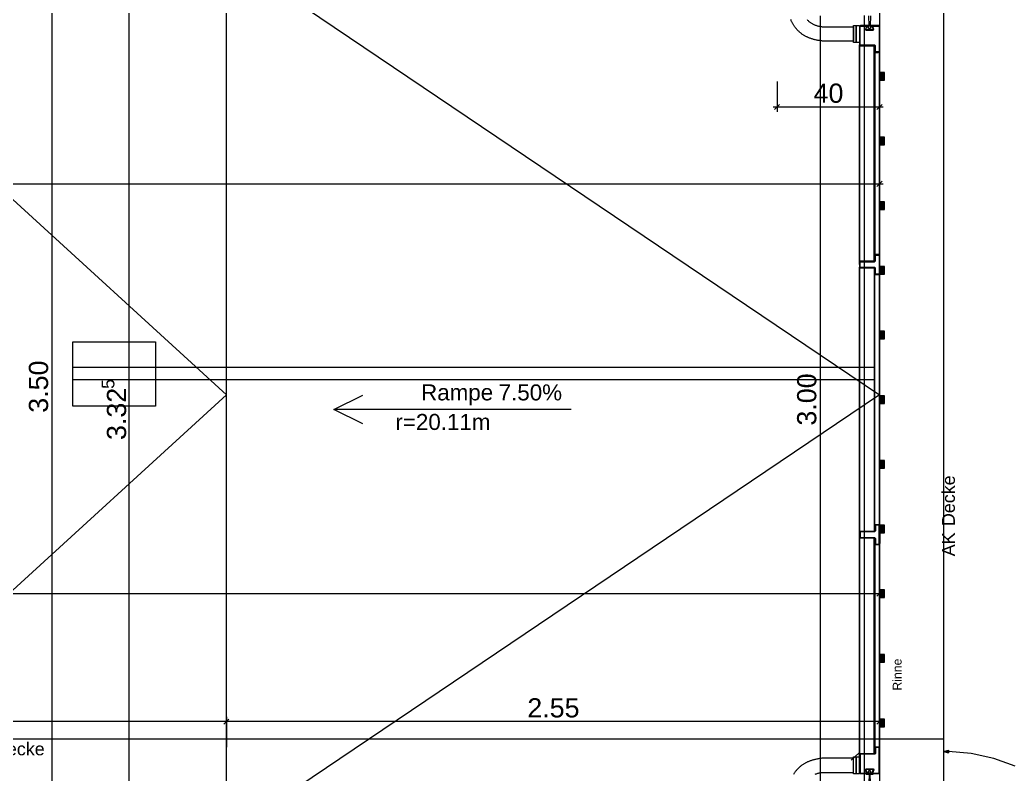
# Model space of a CAD drawing. Extents: x 0 to 1189, y 0 to 841.
# Drawn here: x 793.7 to 871.4, y 385.9 to 444.8 of the extents above; entities that cross this region are included whole.
import ezdxf
from ezdxf.lldxf.tags import DXFTag

# ---------------------------------------------------------------- set-up
doc = ezdxf.new("R2010")
doc.units = 0
doc.layers.get('0').update_dxf_attribs({"lineweight": 35})
for name, color, linetype, lineweight in [('152.0 Kanalisation', 7, 'Continuous', 25), ('221.6 Garagentor', 7, 'Continuous', 25), ('Bemassung', 7, 'Continuous', 25), ('Gebäude Kontur', 7, 'Continuous', 25), ('Hilfskörper', 7, 'Continuous', 25), ('Höhenkoten', 7, 'Continuous', 25)]:
    doc.layers.add(name, color=color, linetype=linetype, lineweight=lineweight)
doc.styles.get("Standard").update_dxf_attribs({"font": 'arial.ttf'})
tags = doc.linetypes.add('Strichlin_lang', pattern=[0.5, 0.3, -0.2]).pattern_tags.tags
tags[6:7] = [DXFTag(74, 4), DXFTag(75, 0), DXFTag(340, '0'), DXFTag(46, 1.0), DXFTag(50, 0.0), DXFTag(44, 0.0), DXFTag(45, 0.0)]
tags[4:5] = [DXFTag(74, 4), DXFTag(75, 0), DXFTag(340, '0'), DXFTag(46, 1.0), DXFTag(50, 0.0), DXFTag(44, 0.0), DXFTag(45, 0.0)]

# ---------------------------------------------------------------- blocks, each defined once
blk = doc.blocks.new('Referenz-A0SO6TOG06', base_point=(4.401, 96.704))
at = {"layer": '152.0 Kanalisation', "color": 0, "lineweight": 13}
blk.add_line((865.837, 445.12), (865.835, 385.12), dxfattribs=at)
at = {"layer": '221.6 Garagentor', "color": 0, "lineweight": 13}
for p, q in [((853.932, 444.787), (853.912, 444.836)), ((853.953, 444.738), (853.932, 444.787)), ((853.974, 444.69), (853.953, 444.738)), ((853.997, 444.643), (853.974, 444.69)), ((854.019, 444.597), (853.997, 444.643)), ((854.043, 444.551), (854.019, 444.597)), ((855.189, 444.824), (855.221, 444.788)), ((855.221, 444.788), (855.255, 444.752)), ((855.255, 444.752), (855.29, 444.718)), ((855.29, 444.718), (855.326, 444.685)), ((855.326, 444.685), (855.364, 444.653)), ((855.364, 444.653), (855.402, 444.622)), ((855.402, 444.622), (855.442, 444.593)), ((855.442, 444.593), (855.483, 444.565)), ((859.639, 445.149), (859.639, 385.149)), ((860.028, 444.337), (860.001, 445.122)), ((860.131, 445.122), (860.105, 444.337)), ((854.067, 444.506), (854.043, 444.551)), ((854.092, 444.462), (854.067, 444.506)), ((854.118, 444.419), (854.092, 444.462)), ((854.145, 444.376), (854.118, 444.419)), ((854.172, 444.334), (854.145, 444.376)), ((854.2, 444.293), (854.172, 444.334)), ((854.229, 444.252), (854.2, 444.293)), ((854.258, 444.212), (854.229, 444.252)), ((854.288, 444.173), (854.258, 444.212)), ((854.319, 444.134), (854.288, 444.173)), ((854.35, 444.097), (854.319, 444.134)), ((854.383, 444.06), (854.35, 444.097)), ((854.416, 444.023), (854.383, 444.06)), ((854.449, 443.988), (854.416, 444.023)), ((854.484, 443.953), (854.449, 443.988)), ((854.519, 443.919), (854.484, 443.953)), ((854.555, 443.886), (854.519, 443.919)), ((854.592, 443.853), (854.555, 443.886)), ((854.629, 443.821), (854.592, 443.853)), ((854.667, 443.79), (854.629, 443.821)), ((855.483, 444.565), (855.525, 444.538)), ((855.525, 444.538), (855.569, 444.512)), ((855.569, 444.512), (855.614, 444.487)), ((855.614, 444.487), (855.66, 444.464)), ((855.66, 444.464), (855.707, 444.442)), ((855.707, 444.442), (855.755, 444.421)), ((855.755, 444.421), (855.804, 444.401)), ((855.804, 444.401), (855.855, 444.382)), ((855.855, 444.382), (855.907, 444.365)), ((855.907, 444.365), (855.96, 444.349)), ((855.96, 444.349), (856.014, 444.334)), ((856.014, 444.334), (856.07, 444.32)), ((856.07, 444.32), (856.127, 444.307)), ((856.127, 444.307), (856.185, 444.296)), ((856.185, 444.296), (856.244, 444.286)), ((856.244, 444.286), (856.304, 444.277)), ((856.304, 444.277), (856.366, 444.269)), ((856.366, 444.269), (856.428, 444.263)), ((856.428, 444.263), (856.683, 444.263)), ((856.683, 444.263), (857.191, 444.263)), ((857.191, 444.263), (858.208, 444.263)), ((858.208, 444.263), (858.716, 444.263)), ((858.716, 444.263), (858.78, 444.263)), ((858.78, 444.263), (858.796, 444.263)), ((858.796, 444.263), (858.804, 444.263)), ((858.804, 444.263), (858.808, 444.263)), ((858.808, 444.263), (858.809, 444.262)), ((858.809, 443.052), (858.809, 444.362)), ((858.809, 444.362), (859.018, 444.362)), ((858.809, 444.262), (858.809, 444.261)), ((858.809, 444.261), (858.809, 444.26)), ((858.809, 444.26), (858.809, 444.228)), ((858.809, 444.228), (858.809, 444.101)), ((858.809, 444.101), (858.809, 443.846)), ((858.809, 443.846), (858.809, 443.338)), ((859.018, 444.362), (859.018, 443.052)), ((859.018, 443.052), (859.018, 444.362)), ((859.018, 444.362), (859.28, 444.362)), ((859.346, 444.362), (859.28, 444.297)), ((859.28, 444.362), (859.28, 443.052)), ((859.28, 444.297), (859.28, 442.856)), ((859.32, 444.28), (859.362, 444.323)), ((859.32, 442.873), (859.32, 444.28)), ((859.792, 444.362), (859.346, 444.362)), ((859.362, 444.323), (859.772, 444.323)), ((859.809, 444.269), (859.735, 444.064)), ((859.735, 444.064), (859.783, 443.995)), ((859.792, 444.362), (859.772, 444.323)), ((859.772, 444.323), (859.792, 444.362)), ((859.772, 444.323), (859.809, 444.269)), ((859.778, 444.377), (859.78, 444.383)), ((859.778, 444.362), (859.778, 444.377)), ((859.807, 444.362), (859.778, 444.362)), ((859.78, 444.383), (859.785, 444.387)), ((859.78, 444.07), (859.854, 444.274)), ((859.804, 444.035), (859.78, 444.07)), ((859.783, 443.995), (860.349, 443.995)), ((859.785, 444.387), (859.79, 444.389)), ((859.79, 444.389), (859.798, 444.389)), ((859.854, 444.274), (859.792, 444.362)), ((859.798, 444.389), (859.812, 444.389)), ((860.328, 444.035), (859.804, 444.035)), ((859.837, 444.362), (859.807, 444.362)), ((859.812, 444.389), (859.842, 444.389)), ((859.851, 444.362), (859.837, 444.362)), ((859.842, 444.389), (859.9, 444.389)), ((859.858, 444.361), (859.851, 444.362)), ((859.851, 444.261), (859.871, 444.316)), ((859.851, 444.254), (859.851, 444.261)), ((859.851, 444.248), (859.851, 444.254)), ((859.852, 444.243), (859.851, 444.248)), ((859.855, 444.239), (859.852, 444.243)), ((859.858, 444.235), (859.855, 444.239)), ((859.863, 444.359), (859.858, 444.361)), ((859.863, 444.232), (859.858, 444.235)), ((859.868, 444.356), (859.863, 444.359)), ((859.868, 444.229), (859.863, 444.232)), ((859.872, 444.352), (859.868, 444.356)), ((859.875, 444.228), (859.868, 444.229)), ((859.871, 444.316), (859.876, 444.33)), ((859.874, 444.347), (859.872, 444.352)), ((859.876, 444.342), (859.874, 444.347)), ((859.878, 444.227), (859.875, 444.228)), ((859.876, 444.336), (859.876, 444.342)), ((859.876, 444.33), (859.876, 444.336)), ((859.88, 444.227), (859.878, 444.227)), ((859.881, 444.228), (859.88, 444.227)), ((859.884, 444.235), (859.881, 444.228)), ((859.889, 444.249), (859.884, 444.235)), ((859.899, 444.277), (859.889, 444.249)), ((859.919, 444.331), (859.899, 444.277)), ((859.9, 444.389), (860.017, 444.388)), ((859.924, 444.335), (859.919, 444.331)), ((859.931, 444.336), (859.924, 444.335)), ((859.945, 444.336), (859.931, 444.336)), ((859.975, 444.336), (859.945, 444.336)), ((859.98, 444.335), (859.975, 444.336)), ((859.984, 444.333), (859.98, 444.335)), ((859.986, 444.329), (859.984, 444.333)), ((859.988, 444.323), (859.986, 444.329)), ((859.988, 444.299), (859.988, 444.323)), ((859.988, 444.252), (859.988, 444.299)), ((859.988, 444.156), (859.988, 444.252)), ((859.988, 444.144), (859.988, 444.156)), ((859.988, 444.141), (859.988, 444.144)), ((859.988, 444.14), (859.988, 444.141)), ((859.989, 444.14), (859.988, 444.14)), ((859.995, 444.14), (859.989, 444.14)), ((860.019, 444.14), (859.995, 444.14)), ((860.017, 444.388), (860.019, 444.387)), ((860.019, 444.387), (860.02, 444.383)), ((860.067, 444.14), (860.019, 444.14)), ((860.02, 444.383), (860.02, 444.376)), ((860.02, 444.376), (860.02, 444.361)), ((860.02, 444.361), (860.02, 444.347)), ((860.02, 444.347), (860.021, 444.34)), ((860.021, 444.34), (860.022, 444.337)), ((860.022, 444.337), (860.026, 444.336)), ((860.026, 444.336), (860.084, 444.336)), ((860.105, 444.337), (860.028, 444.337)), ((860.115, 444.14), (860.067, 444.14)), ((860.084, 444.336), (860.099, 444.336)), ((860.099, 444.336), (860.106, 444.336)), ((860.106, 444.336), (860.109, 444.337)), ((860.109, 444.337), (860.111, 444.339)), ((860.111, 444.339), (860.112, 444.346)), ((860.112, 444.382), (860.113, 444.386)), ((860.112, 444.368), (860.112, 444.382)), ((860.112, 444.353), (860.112, 444.368)), ((860.112, 444.346), (860.112, 444.353)), ((860.113, 444.386), (860.115, 444.388)), ((860.115, 444.388), (860.118, 444.389)), ((860.139, 444.14), (860.115, 444.14)), ((860.118, 444.389), (860.121, 444.389)), ((860.121, 444.389), (860.15, 444.389)), ((860.145, 444.14), (860.139, 444.14)), ((860.147, 444.33), (860.145, 444.325)), ((860.145, 444.325), (860.145, 444.301)), ((860.145, 444.301), (860.145, 444.253)), ((860.145, 444.253), (860.145, 444.158)), ((860.145, 444.158), (860.145, 444.146)), ((860.145, 444.146), (860.145, 444.14)), ((860.15, 444.333), (860.147, 444.33)), ((860.15, 444.389), (860.268, 444.389)), ((860.154, 444.336), (860.15, 444.333)), ((860.16, 444.336), (860.154, 444.336)), ((860.184, 444.336), (860.16, 444.336)), ((860.195, 444.336), (860.184, 444.336)), ((860.201, 444.336), (860.195, 444.336)), ((860.207, 444.336), (860.201, 444.336)), ((860.212, 444.333), (860.207, 444.336)), ((860.215, 444.329), (860.212, 444.333)), ((860.219, 444.318), (860.215, 444.329)), ((860.227, 444.295), (860.219, 444.318)), ((860.244, 444.25), (860.227, 444.295)), ((860.252, 444.228), (860.244, 444.25)), ((860.262, 444.228), (860.252, 444.228)), ((860.257, 444.343), (860.256, 444.337)), ((860.256, 444.337), (860.257, 444.331)), ((860.259, 444.348), (860.257, 444.343)), ((860.257, 444.331), (860.259, 444.324)), ((860.261, 444.352), (860.259, 444.348)), ((860.259, 444.324), (860.263, 444.31)), ((860.265, 444.356), (860.261, 444.352)), ((860.27, 444.231), (860.262, 444.228)), ((860.263, 444.31), (860.273, 444.283)), ((860.269, 444.359), (860.265, 444.356)), ((860.268, 444.389), (860.326, 444.389)), ((860.275, 444.361), (860.269, 444.359)), ((860.276, 444.236), (860.27, 444.231)), ((860.273, 444.283), (860.278, 444.269)), ((860.282, 444.362), (860.275, 444.361)), ((860.28, 444.242), (860.276, 444.236)), ((860.286, 444.335), (860.278, 444.274)), ((860.278, 444.274), (860.353, 444.07)), ((860.278, 444.269), (860.281, 444.262)), ((860.282, 444.249), (860.28, 444.242)), ((860.281, 444.262), (860.282, 444.255)), ((860.289, 444.362), (860.282, 444.362)), ((860.282, 444.255), (860.282, 444.249)), ((860.34, 444.362), (860.286, 444.335)), ((860.348, 444.362), (860.289, 444.362)), ((860.319, 444.279), (860.323, 444.309)), ((860.398, 444.064), (860.319, 444.279)), ((860.323, 444.309), (860.35, 444.323)), ((860.326, 444.389), (860.341, 444.389)), ((860.353, 444.07), (860.328, 444.035)), ((860.787, 444.362), (860.34, 444.362)), ((860.341, 444.389), (860.347, 444.387)), ((860.347, 444.387), (860.352, 444.384)), ((860.352, 444.362), (860.348, 444.362)), ((860.349, 443.995), (860.398, 444.064)), ((860.35, 444.323), (860.77, 444.323)), ((860.352, 444.384), (860.354, 444.378)), ((860.354, 444.362), (860.352, 444.362)), ((860.354, 444.378), (860.355, 444.371)), ((860.355, 444.363), (860.354, 444.362)), ((860.355, 444.371), (860.355, 444.363)), ((860.355, 444.363), (860.355, 444.363)), ((860.77, 444.323), (860.812, 444.28)), ((860.852, 444.297), (860.787, 444.362)), ((860.812, 444.28), (860.812, 442.38)), ((860.852, 442.372), (860.852, 444.297)), ((854.706, 443.759), (854.667, 443.79)), ((854.745, 443.729), (854.706, 443.759)), ((854.786, 443.7), (854.745, 443.729)), ((854.826, 443.672), (854.786, 443.7)), ((854.868, 443.644), (854.826, 443.672)), ((854.91, 443.617), (854.868, 443.644)), ((854.953, 443.591), (854.91, 443.617)), ((854.997, 443.566), (854.953, 443.591)), ((855.042, 443.541), (854.997, 443.566)), ((855.087, 443.517), (855.042, 443.541)), ((855.133, 443.493), (855.087, 443.517)), ((855.18, 443.471), (855.133, 443.493)), ((855.227, 443.449), (855.18, 443.471)), ((855.275, 443.428), (855.227, 443.449)), ((855.324, 443.407), (855.275, 443.428)), ((855.373, 443.388), (855.324, 443.407)), ((855.424, 443.369), (855.373, 443.388)), ((855.475, 443.35), (855.424, 443.369)), ((855.526, 443.333), (855.475, 443.35)), ((855.579, 443.316), (855.526, 443.333)), ((855.632, 443.3), (855.579, 443.316)), ((855.686, 443.284), (855.632, 443.3)), ((855.74, 443.27), (855.686, 443.284)), ((855.796, 443.256), (855.74, 443.27)), ((855.852, 443.242), (855.796, 443.256)), ((855.909, 443.23), (855.852, 443.242)), ((855.966, 443.218), (855.909, 443.23)), ((856.024, 443.207), (855.966, 443.218)), ((856.083, 443.197), (856.024, 443.207)), ((856.143, 443.187), (856.083, 443.197)), ((856.203, 443.178), (856.143, 443.187)), ((856.264, 443.17), (856.203, 443.178)), ((856.326, 443.162), (856.264, 443.17)), ((856.389, 443.156), (856.326, 443.162)), ((856.42, 443.152), (856.389, 443.156)), ((856.452, 443.152), (856.42, 443.152)), ((857.469, 443.152), (856.452, 443.152)), ((858.486, 443.152), (857.469, 443.152)), ((858.74, 443.152), (858.486, 443.152)), ((858.804, 443.152), (858.74, 443.152)), ((858.808, 443.152), (858.804, 443.152)), ((858.809, 443.152), (858.808, 443.152)), ((858.809, 443.338), (858.809, 443.211)), ((858.809, 443.211), (858.809, 443.179)), ((858.809, 443.179), (858.809, 443.163)), ((858.809, 443.163), (858.809, 443.155)), ((858.809, 443.155), (858.809, 443.153)), ((858.809, 443.153), (858.809, 443.152)), ((859.018, 443.052), (858.809, 443.052)), ((859.28, 443.052), (859.018, 443.052)), ((859.28, 442.856), (859.346, 442.79)), ((859.28, 442.856), (859.28, 425.696)), ((859.28, 425.696), (859.28, 442.856)), ((859.362, 442.83), (859.32, 442.873)), ((859.346, 442.79), (860.459, 442.79)), ((860.476, 442.83), (859.362, 442.83)), ((860.433, 426.023), (860.433, 442.725)), ((860.433, 442.725), (860.485, 442.725)), ((860.459, 442.79), (860.485, 442.764)), ((860.526, 442.781), (860.476, 442.83)), ((860.485, 442.764), (860.485, 442.332)), ((860.485, 442.725), (860.485, 426.023)), ((860.485, 442.332), (860.551, 442.266)), ((860.526, 442.349), (860.526, 442.781)), ((860.568, 442.306), (860.526, 442.349)), ((860.551, 442.266), (860.746, 442.266)), ((860.739, 442.306), (860.568, 442.306)), ((860.77, 442.32), (860.739, 442.306)), ((860.746, 442.266), (860.793, 442.286)), ((860.799, 442.349), (860.77, 442.32)), ((860.793, 442.286), (860.833, 442.326)), ((860.812, 442.38), (860.799, 442.349)), ((860.833, 442.326), (860.852, 442.372)), ((860.852, 442.856), (860.852, 425.892)), ((860.852, 425.892), (860.852, 442.856)), ((861.239, 440.698), (860.839, 440.698)), ((860.839, 440.698), (860.839, 440.099)), ((861.239, 440.698), (860.839, 440.698)), ((860.839, 440.698), (860.839, 440.099)), ((860.839, 440.099), (861.239, 440.099)), ((860.839, 440.099), (861.239, 440.099)), ((861.239, 440.099), (861.239, 440.698)), ((861.239, 440.099), (861.239, 440.698)), ((861.239, 435.649), (860.839, 435.649)), ((860.839, 435.649), (860.839, 435.049)), ((861.239, 435.649), (860.839, 435.649)), ((860.839, 435.649), (860.839, 435.049)), ((861.239, 435.049), (861.239, 435.649)), ((861.239, 435.049), (861.239, 435.649)), ((860.839, 435.049), (861.239, 435.049)), ((860.839, 435.049), (861.239, 435.049)), ((861.239, 430.599), (860.839, 430.599)), ((860.839, 430.599), (860.839, 429.999)), ((861.239, 430.599), (860.839, 430.599)), ((860.839, 430.599), (860.839, 429.999)), ((860.839, 429.999), (861.239, 429.999)), ((860.839, 429.999), (861.239, 429.999)), ((861.239, 429.999), (861.239, 430.599)), ((861.239, 429.999), (861.239, 430.599)), ((859.329, 425.959), (859.28, 425.909)), ((860.443, 425.959), (859.329, 425.959)), ((860.485, 426.023), (860.433, 426.023)), ((860.485, 426.001), (860.443, 425.959)), ((860.443, 425.959), (860.459, 425.919)), ((860.459, 425.919), (860.443, 425.959)), ((860.459, 425.919), (860.525, 425.984)), ((860.534, 426.483), (860.485, 426.433)), ((860.485, 426.433), (860.485, 426.001)), ((860.525, 426.416), (860.551, 426.443)), ((860.525, 425.984), (860.525, 426.416)), ((860.754, 426.483), (860.534, 426.483)), ((860.551, 426.443), (860.746, 426.443)), ((860.746, 426.443), (860.765, 426.435)), ((860.788, 426.469), (860.754, 426.483)), ((860.765, 426.435), (860.805, 426.395)), ((860.839, 426.417), (860.788, 426.469)), ((860.805, 426.395), (860.813, 426.376)), ((860.813, 426.376), (860.813, 425.016)), ((860.853, 426.384), (860.839, 426.417)), ((860.853, 425.008), (860.853, 426.384)), ((859.28, 425.909), (859.28, 425.483)), ((859.28, 425.483), (859.329, 425.433)), ((859.28, 425.483), (859.28, 404.814)), ((859.28, 404.814), (859.28, 425.483)), ((859.32, 425.892), (859.346, 425.919)), ((859.32, 425.499), (859.32, 425.892)), ((859.346, 425.473), (859.32, 425.499)), ((859.329, 425.433), (860.443, 425.433)), ((859.346, 425.919), (860.459, 425.919)), ((860.459, 425.473), (859.346, 425.473)), ((860.433, 425.368), (860.433, 404.929)), ((860.485, 425.368), (860.433, 425.368)), ((860.443, 425.433), (860.485, 425.391)), ((860.525, 425.408), (860.459, 425.473)), ((860.485, 425.391), (860.485, 424.959)), ((860.485, 404.929), (860.485, 425.368)), ((860.525, 424.975), (860.525, 425.408)), ((861.239, 425.549), (860.839, 425.549)), ((860.839, 425.549), (860.839, 424.949)), ((861.239, 425.549), (860.839, 425.549)), ((860.839, 425.549), (860.839, 424.949)), ((860.852, 425.696), (860.852, 404.798)), ((860.852, 404.798), (860.852, 425.696)), ((861.239, 424.949), (861.239, 425.549)), ((861.239, 424.949), (861.239, 425.549)), ((860.485, 424.959), (860.534, 424.909)), ((860.551, 424.949), (860.525, 424.975)), ((860.534, 424.909), (860.754, 424.909)), ((860.746, 424.949), (860.551, 424.949)), ((860.765, 424.957), (860.746, 424.949)), ((860.754, 424.909), (860.788, 424.923)), ((860.805, 424.997), (860.765, 424.957)), ((860.788, 424.923), (860.839, 424.974)), ((860.813, 425.016), (860.805, 424.997)), ((860.839, 424.974), (860.853, 425.008)), ((860.839, 424.949), (861.239, 424.949)), ((860.839, 424.949), (861.239, 424.949)), ((861.239, 420.499), (860.839, 420.499)), ((860.839, 420.499), (860.839, 419.899)), ((861.239, 420.499), (860.839, 420.499)), ((860.839, 420.499), (860.839, 419.899)), ((861.239, 419.899), (861.239, 420.499)), ((861.239, 419.899), (861.239, 420.499)), ((860.839, 419.899), (861.239, 419.899)), ((860.839, 419.899), (861.239, 419.899)), ((797.838, 414.649), (797.838, 419.649)), ((797.838, 419.649), (804.284, 419.649)), ((804.284, 419.649), (804.284, 414.649)), ((797.838, 416.684), (797.838, 417.684)), ((797.838, 417.684), (860.433, 417.684)), ((860.433, 417.684), (860.433, 416.684)), ((860.433, 416.684), (797.838, 416.684)), ((861.239, 415.449), (860.839, 415.449)), ((860.839, 415.449), (860.839, 414.848)), ((861.239, 415.449), (860.839, 415.449)), ((860.839, 415.449), (860.839, 414.848)), ((861.239, 414.848), (861.239, 415.449)), ((861.239, 414.848), (861.239, 415.449)), ((804.284, 414.649), (797.838, 414.649)), ((860.839, 414.848), (861.239, 414.848)), ((860.839, 414.848), (861.239, 414.848)), ((861.239, 410.399), (860.839, 410.399)), ((860.839, 410.399), (860.839, 409.799)), ((861.239, 410.399), (860.839, 410.399)), ((860.839, 410.399), (860.839, 409.799)), ((861.239, 409.799), (861.239, 410.399)), ((861.239, 409.799), (861.239, 410.399)), ((860.839, 409.799), (861.239, 409.799)), ((860.839, 409.799), (861.239, 409.799)), ((860.485, 405.338), (860.534, 405.388)), ((860.485, 404.906), (860.485, 405.338)), ((860.551, 405.348), (860.525, 405.322)), ((860.525, 405.322), (860.525, 404.889)), ((860.534, 405.388), (860.754, 405.388)), ((860.746, 405.348), (860.551, 405.348)), ((860.765, 405.34), (860.746, 405.348)), ((860.754, 405.388), (860.788, 405.374)), ((860.805, 405.3), (860.765, 405.34)), ((860.788, 405.374), (860.839, 405.323)), ((860.813, 405.282), (860.805, 405.3)), ((860.813, 403.921), (860.813, 405.282)), ((861.239, 405.349), (860.839, 405.349)), ((860.839, 405.349), (860.839, 404.749)), ((861.239, 405.349), (860.839, 405.349)), ((860.839, 405.349), (860.839, 404.749)), ((860.839, 405.323), (860.853, 405.29)), ((860.853, 405.29), (860.853, 403.913)), ((861.239, 404.749), (861.239, 405.349)), ((861.239, 404.749), (861.239, 405.349)), ((859.28, 404.814), (859.329, 404.864)), ((859.28, 404.388), (859.28, 404.814)), ((859.28, 387.441), (859.28, 404.601)), ((859.28, 404.601), (859.28, 387.441)), ((859.329, 404.339), (859.28, 404.388)), ((859.346, 404.824), (859.32, 404.798)), ((859.32, 404.798), (859.32, 404.405)), ((859.32, 404.405), (859.346, 404.379)), ((859.329, 404.864), (860.443, 404.864)), ((860.443, 404.339), (859.329, 404.339)), ((860.459, 404.824), (859.346, 404.824)), ((859.346, 404.379), (860.459, 404.379)), ((860.433, 404.929), (860.485, 404.929)), ((860.433, 387.572), (860.433, 404.274)), ((860.433, 404.274), (860.485, 404.274)), ((860.443, 404.864), (860.485, 404.906)), ((860.443, 404.339), (860.459, 404.379)), ((860.459, 404.379), (860.443, 404.339)), ((860.485, 404.296), (860.443, 404.339)), ((860.525, 404.889), (860.459, 404.824)), ((860.459, 404.379), (860.525, 404.313)), ((860.485, 403.864), (860.485, 404.296)), ((860.485, 404.274), (860.485, 387.572)), ((860.525, 404.313), (860.525, 403.881)), ((860.839, 404.749), (861.239, 404.749)), ((860.839, 404.749), (861.239, 404.749)), ((860.852, 387.441), (860.852, 404.405)), ((860.852, 404.405), (860.852, 387.441)), ((860.534, 403.815), (860.485, 403.864)), ((860.525, 403.881), (860.551, 403.854)), ((860.754, 403.815), (860.534, 403.815)), ((860.551, 403.854), (860.746, 403.854)), ((860.746, 403.854), (860.765, 403.862)), ((860.788, 403.828), (860.754, 403.815)), ((860.765, 403.862), (860.805, 403.902)), ((860.839, 403.88), (860.788, 403.828)), ((860.805, 403.902), (860.813, 403.921)), ((860.853, 403.913), (860.839, 403.88)), ((861.239, 400.299), (860.839, 400.299)), ((860.839, 400.299), (860.839, 399.699)), ((861.239, 400.299), (860.839, 400.299)), ((860.839, 400.299), (860.839, 399.699)), ((861.239, 399.699), (861.239, 400.299)), ((861.239, 399.699), (861.239, 400.299)), ((860.839, 399.699), (861.239, 399.699)), ((860.839, 399.699), (861.239, 399.699)), ((861.239, 395.249), (860.839, 395.249)), ((860.839, 395.249), (860.839, 394.649)), ((861.239, 395.249), (860.839, 395.249)), ((860.839, 395.249), (860.839, 394.649)), ((861.239, 394.649), (861.239, 395.249)), ((861.239, 394.649), (861.239, 395.249)), ((860.839, 394.649), (861.239, 394.649)), ((860.839, 394.649), (861.239, 394.649)), ((861.239, 390.199), (860.839, 390.199)), ((860.839, 390.199), (860.839, 389.599)), ((861.239, 390.199), (860.839, 390.199)), ((860.839, 390.199), (860.839, 389.599)), ((861.239, 389.599), (861.239, 390.199)), ((861.239, 389.599), (861.239, 390.199)), ((860.839, 389.599), (861.239, 389.599)), ((860.839, 389.599), (861.239, 389.599)), ((860.485, 387.965), (860.551, 388.031)), ((860.485, 387.533), (860.485, 387.965)), ((860.568, 387.991), (860.526, 387.949)), ((860.526, 387.949), (860.526, 387.516)), ((860.551, 388.031), (860.746, 388.031)), ((860.739, 387.991), (860.568, 387.991)), ((860.77, 387.978), (860.739, 387.991)), ((860.746, 388.031), (860.793, 388.011)), ((860.799, 387.949), (860.77, 387.978)), ((860.793, 388.011), (860.833, 387.971)), ((860.812, 387.917), (860.799, 387.949)), ((860.812, 386.017), (860.812, 387.917)), ((860.833, 387.971), (860.852, 387.925)), ((860.852, 387.925), (860.852, 386)), ((855.966, 387.079), (855.909, 387.067)), ((856.024, 387.09), (855.966, 387.079)), ((856.083, 387.1), (856.024, 387.09)), ((856.143, 387.11), (856.083, 387.1)), ((856.203, 387.119), (856.143, 387.11)), ((856.264, 387.127), (856.203, 387.119)), ((856.326, 387.135), (856.264, 387.127)), ((856.389, 387.142), (856.326, 387.135)), ((856.42, 387.145), (856.389, 387.142)), ((856.452, 387.145), (856.42, 387.145)), ((857.469, 387.145), (856.452, 387.145)), ((858.486, 387.145), (857.469, 387.145)), ((858.74, 387.145), (858.486, 387.145)), ((858.615, 386.989), (859.256, 387.563)), ((858.804, 387.145), (858.74, 387.145)), ((858.808, 387.145), (858.804, 387.145)), ((858.809, 387.145), (858.808, 387.145)), ((858.809, 385.935), (858.809, 387.245)), ((858.809, 387.245), (859.018, 387.245)), ((858.809, 387.144), (858.809, 387.145)), ((858.809, 387.142), (858.809, 387.144)), ((858.809, 387.134), (858.809, 387.142)), ((858.809, 387.118), (858.809, 387.134)), ((858.809, 387.086), (858.809, 387.118)), ((858.809, 386.959), (858.809, 387.086)), ((859.018, 387.245), (859.018, 385.935)), ((859.018, 385.935), (859.018, 387.245)), ((859.018, 387.245), (859.28, 387.245)), ((859.28, 387.441), (859.346, 387.507)), ((859.28, 386), (859.28, 387.441)), ((859.28, 387.245), (859.28, 385.935)), ((859.362, 387.467), (859.32, 387.425)), ((859.32, 387.425), (859.32, 386.017)), ((859.346, 387.507), (860.459, 387.507)), ((860.476, 387.467), (859.362, 387.467)), ((860.485, 387.572), (860.433, 387.572)), ((860.459, 387.507), (860.485, 387.533)), ((860.526, 387.516), (860.476, 387.467)), ((854.449, 386.309), (854.416, 386.274)), ((854.484, 386.344), (854.449, 386.309)), ((854.519, 386.378), (854.484, 386.344)), ((854.555, 386.412), (854.519, 386.378)), ((854.592, 386.444), (854.555, 386.412)), ((854.629, 386.476), (854.592, 386.444)), ((854.667, 386.507), (854.629, 386.476)), ((854.706, 386.538), (854.667, 386.507)), ((854.745, 386.568), (854.706, 386.538)), ((854.786, 386.597), (854.745, 386.568)), ((854.826, 386.625), (854.786, 386.597)), ((854.868, 386.653), (854.826, 386.625)), ((854.91, 386.68), (854.868, 386.653)), ((854.953, 386.706), (854.91, 386.68)), ((854.997, 386.731), (854.953, 386.706)), ((855.042, 386.756), (854.997, 386.731)), ((855.087, 386.78), (855.042, 386.756)), ((855.133, 386.804), (855.087, 386.78)), ((855.18, 386.826), (855.133, 386.804)), ((855.227, 386.848), (855.18, 386.826)), ((855.275, 386.869), (855.227, 386.848)), ((855.324, 386.89), (855.275, 386.869)), ((855.373, 386.91), (855.324, 386.89)), ((855.424, 386.929), (855.373, 386.91)), ((855.475, 386.947), (855.424, 386.929)), ((855.526, 386.964), (855.475, 386.947)), ((855.579, 386.981), (855.526, 386.964)), ((855.632, 386.997), (855.579, 386.981)), ((855.686, 387.013), (855.632, 386.997)), ((855.74, 387.028), (855.686, 387.013)), ((855.796, 387.041), (855.74, 387.028)), ((855.852, 387.055), (855.796, 387.041)), ((855.909, 387.067), (855.852, 387.055)), ((858.809, 386.451), (858.809, 386.959)), ((858.809, 386.196), (858.809, 386.451)), ((859.735, 386.233), (859.783, 386.302)), ((859.783, 386.302), (860.349, 386.302)), ((860.349, 386.302), (860.398, 386.233)), ((854.145, 385.921), (854.118, 385.878)), ((854.172, 385.963), (854.145, 385.921)), ((854.2, 386.005), (854.172, 385.963)), ((854.229, 386.045), (854.2, 386.005)), ((854.258, 386.085), (854.229, 386.045)), ((854.288, 386.124), (854.258, 386.085)), ((854.319, 386.163), (854.288, 386.124)), ((854.35, 386.2), (854.319, 386.163)), ((854.383, 386.237), (854.35, 386.2)), ((854.416, 386.274), (854.383, 386.237)), ((855.804, 385.896), (855.855, 385.915)), ((855.855, 385.915), (855.907, 385.932)), ((855.907, 385.932), (855.96, 385.949)), ((855.96, 385.949), (856.014, 385.964)), ((856.014, 385.964), (856.07, 385.977)), ((856.07, 385.977), (856.127, 385.99)), ((856.127, 385.99), (856.185, 386.001)), ((856.185, 386.001), (856.244, 386.011)), ((856.244, 386.011), (856.304, 386.02)), ((856.304, 386.02), (856.366, 386.028)), ((856.366, 386.028), (856.428, 386.034)), ((856.428, 386.034), (856.683, 386.034)), ((856.683, 386.034), (857.191, 386.034)), ((857.191, 386.034), (858.208, 386.034)), ((858.208, 386.034), (858.716, 386.034)), ((858.716, 386.034), (858.78, 386.034)), ((858.78, 386.034), (858.796, 386.034)), ((858.796, 386.034), (858.804, 386.034)), ((858.804, 386.034), (858.808, 386.034)), ((858.808, 386.034), (858.809, 386.035)), ((858.809, 386.069), (858.809, 386.196)), ((858.809, 386.038), (858.809, 386.069)), ((858.809, 386.036), (858.809, 386.038)), ((858.809, 386.035), (858.809, 386.036)), ((859.018, 385.935), (858.809, 385.935)), ((859.28, 385.935), (859.018, 385.935)), ((859.346, 385.935), (859.28, 386)), ((859.32, 386.017), (859.362, 385.975)), ((859.792, 385.935), (859.346, 385.935)), ((859.362, 385.975), (859.772, 385.975)), ((859.809, 386.028), (859.735, 386.233)), ((859.772, 385.975), (859.809, 386.028)), ((859.792, 385.935), (859.772, 385.975)), ((859.772, 385.975), (859.792, 385.935)), ((859.807, 385.935), (859.778, 385.935)), ((859.778, 385.935), (859.778, 385.92)), ((859.778, 385.92), (859.78, 385.914)), ((859.804, 386.262), (859.78, 386.227)), ((859.78, 386.227), (859.854, 386.023)), ((859.78, 385.914), (859.785, 385.91)), ((859.785, 385.91), (859.79, 385.908)), ((859.79, 385.908), (859.798, 385.908)), ((859.854, 386.023), (859.792, 385.935)), ((859.798, 385.908), (859.812, 385.908)), ((860.328, 386.262), (859.804, 386.262)), ((859.837, 385.935), (859.807, 385.935)), ((859.812, 385.908), (859.842, 385.908)), ((859.851, 385.935), (859.837, 385.935)), ((859.842, 385.908), (859.9, 385.908)), ((859.852, 386.054), (859.851, 386.049)), ((859.851, 386.049), (859.851, 386.043)), ((859.851, 386.043), (859.851, 386.036)), ((859.851, 386.036), (859.871, 385.981)), ((859.858, 385.936), (859.851, 385.935)), ((859.855, 386.059), (859.852, 386.054)), ((859.858, 386.062), (859.855, 386.059)), ((859.863, 386.065), (859.858, 386.062)), ((859.863, 385.938), (859.858, 385.936)), ((859.868, 386.068), (859.863, 386.065)), ((859.868, 385.941), (859.863, 385.938)), ((859.875, 386.069), (859.868, 386.068)), ((859.872, 385.945), (859.868, 385.941)), ((859.871, 385.981), (859.876, 385.967)), ((859.874, 385.95), (859.872, 385.945)), ((859.876, 385.955), (859.874, 385.95)), ((859.878, 386.07), (859.875, 386.069)), ((859.876, 385.967), (859.876, 385.961)), ((859.876, 385.961), (859.876, 385.955)), ((859.88, 386.07), (859.878, 386.07)), ((859.881, 386.069), (859.88, 386.07)), ((859.884, 386.062), (859.881, 386.069)), ((859.889, 386.048), (859.884, 386.062)), ((859.899, 386.021), (859.889, 386.048)), ((859.919, 385.966), (859.899, 386.021)), ((859.9, 385.908), (860.017, 385.909)), ((859.924, 385.962), (859.919, 385.966)), ((859.931, 385.961), (859.924, 385.962)), ((859.945, 385.961), (859.931, 385.961)), ((859.975, 385.961), (859.945, 385.961)), ((859.98, 385.962), (859.975, 385.961)), ((859.984, 385.965), (859.98, 385.962)), ((859.986, 385.968), (859.984, 385.965)), ((859.988, 385.974), (859.986, 385.968)), ((859.989, 386.157), (859.988, 386.157)), ((859.988, 386.157), (859.988, 386.156)), ((859.988, 386.156), (859.988, 386.153)), ((859.988, 386.153), (859.988, 386.141)), ((859.988, 386.141), (859.988, 386.045)), ((859.988, 386.045), (859.988, 385.998)), ((859.988, 385.998), (859.988, 385.974)), ((859.995, 386.157), (859.989, 386.157)), ((860.019, 386.157), (859.995, 386.157)), ((860.028, 385.961), (860.001, 385.175)), ((860.017, 385.909), (860.019, 385.911)), ((860.067, 386.157), (860.019, 386.157)), ((860.019, 385.911), (860.02, 385.914)), ((860.02, 385.95), (860.021, 385.957)), ((860.02, 385.936), (860.02, 385.95)), ((860.02, 385.921), (860.02, 385.936)), ((860.02, 385.914), (860.02, 385.921)), ((860.021, 385.957), (860.022, 385.96)), ((860.022, 385.96), (860.026, 385.961)), ((860.026, 385.961), (860.084, 385.961)), ((860.105, 385.961), (860.028, 385.961)), ((860.115, 386.157), (860.067, 386.157)), ((860.084, 385.961), (860.099, 385.961)), ((860.099, 385.961), (860.106, 385.961)), ((860.131, 385.175), (860.105, 385.961)), ((860.106, 385.961), (860.109, 385.96)), ((860.109, 385.96), (860.111, 385.958)), ((860.111, 385.958), (860.112, 385.951)), ((860.112, 385.951), (860.112, 385.944)), ((860.112, 385.944), (860.112, 385.929)), ((860.112, 385.929), (860.112, 385.915)), ((860.112, 385.915), (860.113, 385.911)), ((860.113, 385.911), (860.115, 385.909)), ((860.139, 386.157), (860.115, 386.157)), ((860.115, 385.909), (860.118, 385.908)), ((860.118, 385.908), (860.121, 385.908)), ((860.121, 385.908), (860.15, 385.908)), ((860.145, 386.157), (860.139, 386.157)), ((860.145, 386.151), (860.145, 386.157)), ((860.145, 386.139), (860.145, 386.151)), ((860.145, 386.044), (860.145, 386.139)), ((860.145, 385.996), (860.145, 386.044)), ((860.145, 385.972), (860.145, 385.996)), ((860.147, 385.967), (860.145, 385.972)), ((860.15, 385.964), (860.147, 385.967)), ((860.154, 385.961), (860.15, 385.964)), ((860.15, 385.908), (860.268, 385.908)), ((860.16, 385.961), (860.154, 385.961)), ((860.184, 385.961), (860.16, 385.961)), ((860.195, 385.961), (860.184, 385.961)), ((860.201, 385.961), (860.195, 385.961)), ((860.207, 385.962), (860.201, 385.961)), ((860.212, 385.964), (860.207, 385.962)), ((860.215, 385.968), (860.212, 385.964)), ((860.219, 385.979), (860.215, 385.968)), ((860.227, 386.002), (860.219, 385.979)), ((860.244, 386.047), (860.227, 386.002)), ((860.252, 386.069), (860.244, 386.047)), ((860.262, 386.069), (860.252, 386.069)), ((860.256, 385.96), (860.257, 385.966)), ((860.257, 385.954), (860.256, 385.96)), ((860.257, 385.966), (860.259, 385.973)), ((860.259, 385.949), (860.257, 385.954)), ((860.259, 385.973), (860.263, 385.987)), ((860.261, 385.945), (860.259, 385.949)), ((860.265, 385.941), (860.261, 385.945)), ((860.27, 386.066), (860.262, 386.069)), ((860.263, 385.987), (860.273, 386.014)), ((860.269, 385.938), (860.265, 385.941)), ((860.268, 385.908), (860.326, 385.908)), ((860.275, 385.936), (860.269, 385.938)), ((860.276, 386.061), (860.27, 386.066)), ((860.273, 386.014), (860.278, 386.028)), ((860.282, 385.935), (860.275, 385.936)), ((860.28, 386.055), (860.276, 386.061)), ((860.278, 386.023), (860.353, 386.227)), ((860.278, 386.028), (860.281, 386.035)), ((860.286, 385.963), (860.278, 386.023)), ((860.282, 386.048), (860.28, 386.055)), ((860.281, 386.035), (860.282, 386.042)), ((860.282, 386.042), (860.282, 386.048)), ((860.289, 385.935), (860.282, 385.935)), ((860.34, 385.935), (860.286, 385.963)), ((860.348, 385.935), (860.289, 385.935)), ((860.398, 386.233), (860.319, 386.018)), ((860.319, 386.018), (860.323, 385.988)), ((860.323, 385.988), (860.35, 385.975)), ((860.326, 385.908), (860.341, 385.908)), ((860.353, 386.227), (860.328, 386.262)), ((860.787, 385.935), (860.34, 385.935)), ((860.341, 385.908), (860.347, 385.91)), ((860.347, 385.91), (860.352, 385.914)), ((860.352, 385.935), (860.348, 385.935)), ((860.35, 385.975), (860.77, 385.975)), ((860.354, 385.935), (860.352, 385.935)), ((860.352, 385.914), (860.354, 385.919)), ((860.355, 385.935), (860.354, 385.935)), ((860.354, 385.919), (860.355, 385.926)), ((860.355, 385.934), (860.355, 385.935)), ((860.355, 385.926), (860.355, 385.934)), ((860.77, 385.975), (860.812, 386.017)), ((860.852, 386), (860.787, 385.935))]:
    blk.add_line(p, q, dxfattribs=at)
for points in [[(860.839, 440.099), (861.239, 440.099), (860.839, 440.698)], [(861.239, 440.099), (861.239, 440.698), (860.839, 440.698)], [(860.839, 435.049), (861.239, 435.049), (860.839, 435.649)], [(861.239, 435.049), (861.239, 435.649), (860.839, 435.649)], [(860.839, 429.999), (861.239, 429.999), (860.839, 430.599)], [(861.239, 429.999), (861.239, 430.599), (860.839, 430.599)], [(860.839, 424.949), (861.239, 424.949), (860.839, 425.549)], [(861.239, 424.949), (861.239, 425.549), (860.839, 425.549)], [(860.839, 419.899), (861.239, 419.899), (860.839, 420.499)], [(861.239, 419.899), (861.239, 420.499), (860.839, 420.499)], [(860.839, 414.848), (861.239, 414.848), (860.839, 415.449)], [(861.239, 414.848), (861.239, 415.449), (860.839, 415.449)], [(860.839, 409.799), (861.239, 409.799), (860.839, 410.399)], [(861.239, 409.799), (861.239, 410.399), (860.839, 410.399)], [(860.839, 404.749), (861.239, 404.749), (860.839, 405.349)], [(861.239, 404.749), (861.239, 405.349), (860.839, 405.349)], [(860.839, 399.699), (861.239, 399.699), (860.839, 400.299)], [(861.239, 399.699), (861.239, 400.299), (860.839, 400.299)], [(860.839, 394.649), (861.239, 394.649), (860.839, 395.249)], [(861.239, 394.649), (861.239, 395.249), (860.839, 395.249)], [(860.839, 389.599), (861.239, 389.599), (860.839, 390.199)], [(861.239, 389.599), (861.239, 390.199), (860.839, 390.199)]]:
    blk.add_solid(points, dxfattribs=at)
at = {"layer": 'Bemassung', "color": 0, "lineweight": 13}
for p, q in [((796.23, 381.122), (796.23, 451.127)), ((802.23, 381.122), (802.23, 447.627)), ((856.23, 385.121), (856.23, 445.12)), ((852.836, 440.001), (852.836, 437.626)), ((860.836, 431.626), (860.836, 440.001)), ((860.836, 440.001), (860.836, 437.626)), ((852.836, 438.001), (852.536, 438.001)), ((853.036, 438.201), (852.636, 437.801)), ((860.836, 438.001), (852.836, 438.001)), ((860.636, 437.801), (861.036, 438.201)), ((861.136, 438.001), (860.836, 438.001)), ((860.636, 431.801), (861.036, 432.201)), ((619.836, 432.001), (860.836, 432.001)), ((860.836, 432.001), (861.136, 432.001)), ((860.835, 392.001), (860.835, 400.376)), ((166.336, 400.001), (860.835, 400.001)), ((860.635, 399.801), (861.035, 400.201)), ((860.835, 400.001), (861.135, 400.001)), ((810.034, 390.201), (809.634, 389.801)), ((809.634, 389.801), (810.034, 390.201)), ((809.834, 390.376), (809.834, 388.001)), ((809.834, 390.376), (809.834, 388.001)), ((860.635, 389.801), (861.035, 390.201)), ((860.835, 390.376), (860.835, 388.001)), ((809.834, 390.001), (737.834, 390.001)), ((809.834, 390.001), (809.534, 390.001)), ((860.835, 390.001), (809.834, 390.001)), ((810.134, 390.001), (809.834, 390.001)), ((861.135, 390.001), (860.835, 390.001)), ((865.842, 387.665), (866.229, 387.763)), ((865.842, 387.665), (866.227, 387.556)), ((866.229, 387.763), (866.227, 387.556)), ((868.01, 387.5), (866.228, 387.659)), ((869.759, 387.121), (868.01, 387.5)), ((871.447, 386.528), (869.759, 387.121))]:
    blk.add_line(p, q, dxfattribs=at)
for points in [[(866.227, 387.665), (865.842, 387.665), (866.227, 387.762)], [(866.227, 387.556), (866.227, 387.665), (865.842, 387.665)], [(866.229, 387.762), (866.227, 387.762), (866.229, 387.763)], [(866.227, 387.556), (866.229, 387.762), (866.227, 387.762)]]:
    blk.add_solid(points, dxfattribs=at)
at = {"layer": 'Gebäude Kontur', "color": 0, "linetype": 'Strichlin_lang', "lineweight": 13, "ltscale": 0.13}
for p, q in [((865.841, 545.719), (865.841, 388.619)), ((865.841, 388.619), (723.836, 388.619))]:
    blk.add_line(p, q, dxfattribs=at)
at = {"layer": 'Hilfskörper', "color": 0, "lineweight": 13}
for p, q in [((772.169, 449.922), (809.834, 415.521)), ((809.834, 381.121), (809.834, 449.922)), ((809.834, 449.922), (860.836, 415.522)), ((860.836, 449.922), (860.835, 381.122)), ((809.834, 381.122), (809.834, 447.627)), ((809.834, 415.521), (772.169, 381.126)), ((860.836, 415.522), (809.834, 381.126))]:
    blk.add_line(p, q, dxfattribs=at)
at = {"layer": 'Höhenkoten', "color": 0, "lineweight": 13}
for p, q in [((818.23, 414.377), (820.48, 415.502)), ((820.48, 413.252), (818.23, 414.377)), ((836.755, 414.377), (818.23, 414.377))]:
    blk.add_line(p, q, dxfattribs=at)
at = {"layer": '152.0 Kanalisation', "color": 0, "lineweight": 13, "insert": (861.874, 392.42), "char_height": 0.68596, "attachment_point": 1, "rotation": 90}
blk.add_mtext('{\\fArial;Rinne}', dxfattribs=at)
at = {"layer": 'Bemassung', "color": 0, "linetype": 'Continuous', "lineweight": 13, "ltscale": 0.13, "char_height": 1.5, "attachment_point": 1}
for s, insert in [('{\\fArial;40}', (855.692, 439.828)), ('{\\fArial;2.55}', (833.333, 391.828))]:
    blk.add_mtext(s, dxfattribs=dict(at, insert=insert))
at = {"layer": 'Bemassung', "color": 0, "linetype": 'Continuous', "lineweight": 13, "ltscale": 0.13, "attachment_point": 1, "rotation": 90}
for s, insert, char_height in [('{\\fArial;3.50}', (794.403, 414.123), 1.5), ('{\\fArial;5}', (800.092, 415.985), 0.99), ('{\\fArial;3.00}', (854.403, 413.119), 1.5), ('{\\fArial;3.32}', (800.497, 411.995), 1.5)]:
    blk.add_mtext(s, dxfattribs=dict(at, insert=insert, char_height=char_height))
at = {"layer": 'Gebäude Kontur', "color": 0, "lineweight": 13, "char_height": 1, "attachment_point": 1, "rotation": 90}
for s, insert in [('{\\fArial;Decke}', (865.725, 405.272)), ('{\\fArial;AK}', (865.725, 402.912))]:
    blk.add_mtext(s, dxfattribs=dict(at, insert=insert))
at = {"layer": 'Gebäude Kontur', "color": 0, "lineweight": 13, "insert": (791.679, 388.369), "char_height": 1, "attachment_point": 1}
blk.add_mtext('{\\fArial;Decke}', dxfattribs=at)
at = {"layer": 'Höhenkoten', "color": 0, "lineweight": 13, "char_height": 1.25, "attachment_point": 1}
for s, insert in [('{\\fArial;Rampe}', (825.037, 416.337)), ('{\\fArial;7.50%}', (831.095, 416.337)), ('{\\fArial;r=20.11m}', (823.03, 414.03))]:
    blk.add_mtext(s, dxfattribs=dict(at, insert=insert))

msp = doc.modelspace()

# ---------------------------------------------------------------- block references
at = {"color": 8, "lineweight": 25, "ltscale": 0.25, "true_color": 0x808080}
msp.add_blockref('Referenz-A0SO6TOG06', (4.401, 96.704), dxfattribs=at)

doc.saveas('drawing.dxf')
